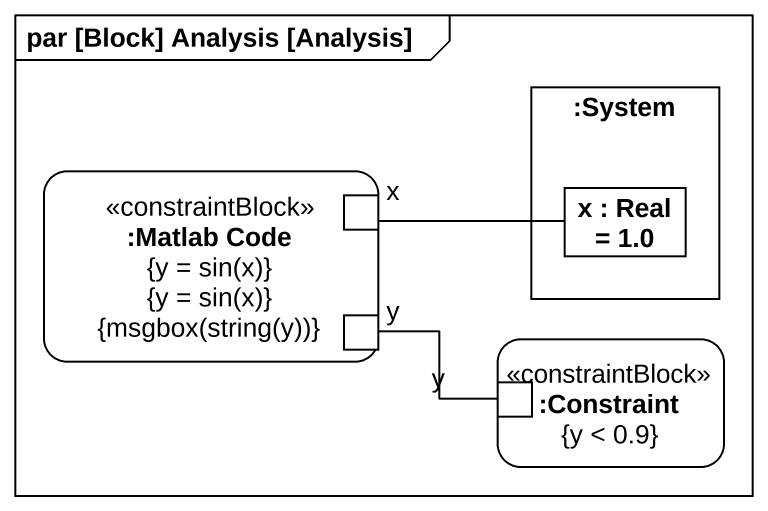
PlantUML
@startuml
mainframe par [Block] Analysis [Analysis]
rectangle ":System" as System {
  rectangle "x : Real = 1.0" as x__2
}
rectangle ":Matlab Code\n{y = sin(x)}\n{y = sin(x)}\n{msgbox(string(y))}" as Matlab_Code <<constraintBlock>> {
  port "x" as x_
  port y
}
rectangle ":Constraint\n{y < 0.9}" as Constraint <<constraintBlock>> {
  port "y" as y_2
}
x_ -right- x__2
y -right- y_2
@enduml
